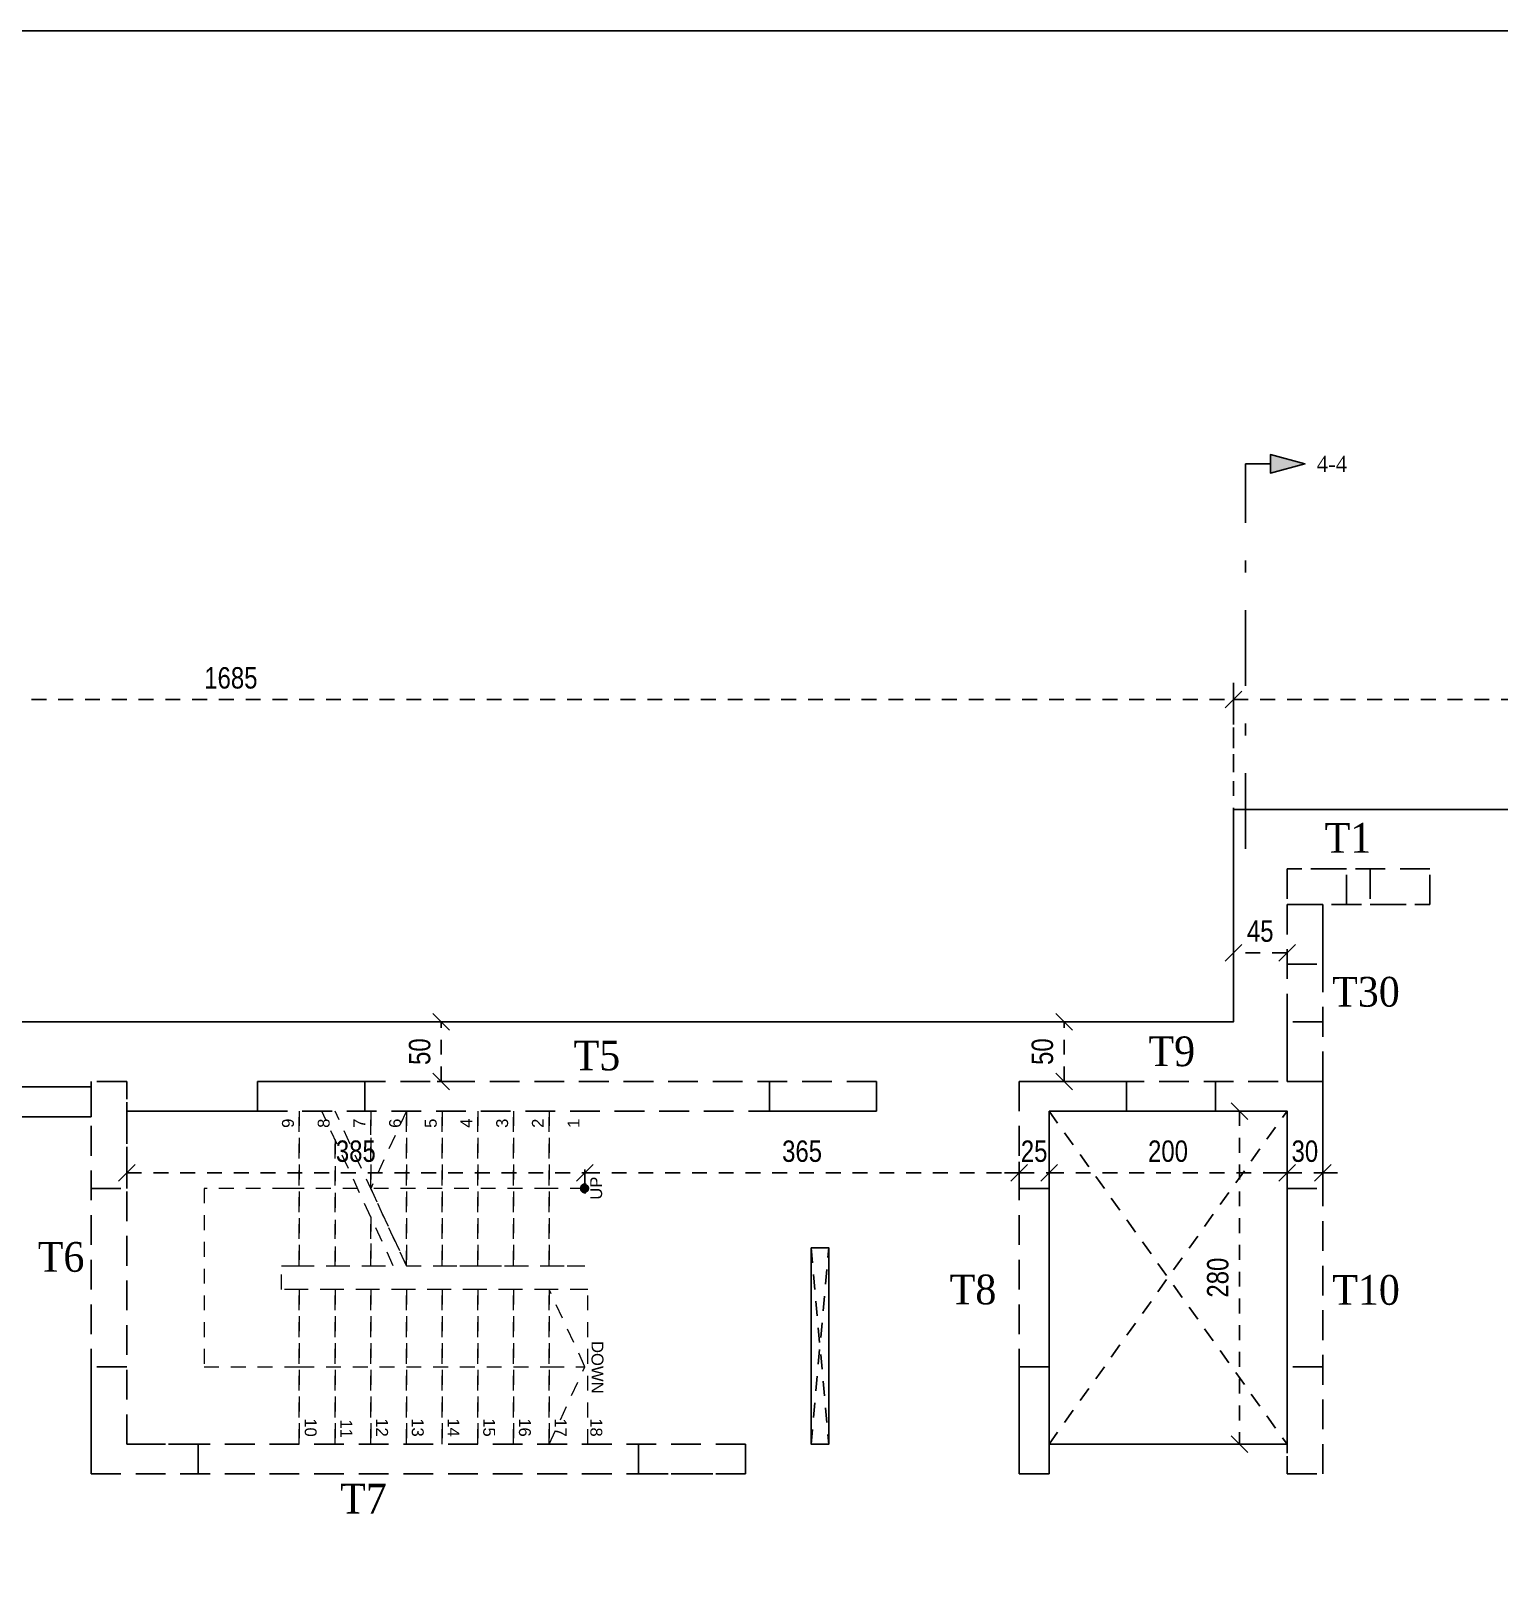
# Model space of a CAD drawing. Header units: millimetres. Extents: x -2171 to 1563, y -1758 to -1505.
# Drawn here: x 135.05 to 147.38, y -1603.27 to -1590.25 of the extents above; entities that cross this region are included whole.
import ezdxf
from ezdxf.enums import TextEntityAlignment as Align

# ---------------------------------------------------------------- set-up
doc = ezdxf.new("R2010")
doc.units = ezdxf.units.MM
doc.header["$PDMODE"] = 32
for name, pattern in [('DASHDOT', [25.4, 12.7, -6.35, 0, -6.35]), ('DASHED2', [0.375, 0.25, -0.125]), ('HIDDEN', [0.375, 0.25, -0.125]), ('HIDDEN2', [0.1875, 0.125, -0.0625])]:
    doc.linetypes.add(name, pattern=pattern)
doc.layers.get('Defpoints').update_dxf_attribs({"color": 6})
for name, color, linetype in [('-S_TEXT', 3, 'Continuous'), ('DIASTASEIS', 7, 'Continuous'), ('Geo_Beam', 7, 'Continuous'), ('Geo_Col', 7, 'Continuous'), ('Geo_Lines', 7, 'Continuous'), ('Sect_Line_Symbol', 7, 'Continuous'), ('STAIRS', 9, 'Continuous'), ('Text_Col_-1', 7, 'Continuous')]:
    doc.layers.add(name, color=color, linetype=linetype)
doc.layers.add('A-ANNO-DIMS', color=1, linetype='Continuous', lineweight=9)
doc.styles.add('1-100', font='arial.ttf', dxfattribs={"width": 0.8})
doc.styles.add('GENERATED_STYLE_1', font='arial.ttf')
doc.styles.add('S1TmsNwRmn11_b_934_161', font='times.ttf', dxfattribs={"width": 0.933629, "height": 0.001087})
doc.styles.add('S1TmsNwRmn1359_b_934_161', font='times.ttf', dxfattribs={"width": 0.933629, "height": 0.135937})
doc.dimstyles.new('Copy of 1-100', dxfattribs={"dimtxt": 0.18, "dimasz": 0.14, "dimexe": 0.14, "dimexo": 0.1, "dimgap": 0.09, "dimtad": 1, "dimdec": 0, "dimlfac": 100, "dimrnd": 5, "dimzin": 5, "dimdsep": 46, "dimtxsty": '1-100', "dimblk": 'OBLIQUE', "dimcen": 0.09, "dimclrd": 1, "dimclre": 1, "dimclrt": 2, "dimadec": 0, "dimazin": 0, "dimtfac": 1, "dimtdec": 0, "dimtix": 1, "dimtmove": 2, "dimatfit": 3, "dimfxl": 5, "dimfxlon": 1, "dimtolj": 1, "dimtzin": 5, "dimarcsym": 0})

# ---------------------------------------------------------------- blocks, each defined once
blk = doc.blocks.new('_Oblique')
at = {"color": 0, "linetype": 'ByBlock', "lineweight": -2}
blk.add_line((-0.5, -0.5), (0.5, 0.5), dxfattribs=at)
blk = doc.blocks.new('*D1283')
at = {"layer": 'A-ANNO-DIMS', "color": 1, "linetype": 'HIDDEN', "lineweight": -2, "ltscale": 0.5, "transparency": 16777216}
blk.add_line((145.503, -1599.33), (145.064, -1599.33), dxfattribs=at)
at = {"layer": 'A-ANNO-DIMS', "color": 1, "linetype": 'DASHED2', "lineweight": -2, "ltscale": 0.5, "transparency": 16777216}
blk.add_line((145.204, -1599.33), (145.204, -1602.13), dxfattribs=at)
at = {"layer": 'A-ANNO-DIMS', "color": 1, "linetype": 'HIDDEN2', "lineweight": -2, "ltscale": 0.5, "transparency": 16777216}
blk.add_line((145.503, -1602.13), (145.064, -1602.13), dxfattribs=at)
at = {"layer": 'Defpoints', "color": 0, "ltscale": 0.5, "transparency": 16777216}
for p in [(145.603, -1599.33), (145.204, -1602.13), (145.603, -1602.13)]:
    blk.add_point(p, dxfattribs=at)
at = {"layer": 'A-ANNO-DIMS', "color": 1, "lineweight": -2, "ltscale": 0.5, "transparency": 16777216, "xscale": 0.14, "yscale": 0.14, "zscale": 0.14}
for p, rotation in [((145.204, -1599.33), 90), ((145.204, -1602.13), 270)]:
    blk.add_blockref('_Oblique', p, dxfattribs=dict(at, rotation=rotation))
at = {"layer": 'A-ANNO-DIMS', "color": 2, "ltscale": 0.5, "transparency": 16777216, "insert": (145.022, -1600.73), "char_height": 0.18, "attachment_point": 5, "rotation": 90, "style": '1-100'}
blk.add_mtext('\\A1;280', dxfattribs=at)
blk = doc.blocks.new('*D1284')
at = {"layer": 'A-ANNO-DIMS', "color": 1, "linetype": 'HIDDEN', "lineweight": -2, "ltscale": 0.5, "transparency": 16777216}
blk.add_line((135.853, -1599.82), (135.853, -1599.99), dxfattribs=at)
at = {"layer": 'A-ANNO-DIMS', "color": 1, "linetype": 'DASHED2', "lineweight": -2, "ltscale": 0.5, "transparency": 16777216}
blk.add_line((135.853, -1599.85), (139.703, -1599.85), dxfattribs=at)
at = {"layer": 'A-ANNO-DIMS', "color": 1, "linetype": 'HIDDEN2', "lineweight": -2, "ltscale": 0.5, "transparency": 16777216}
blk.add_line((139.703, -1599.82), (139.703, -1599.99), dxfattribs=at)
at = {"layer": 'Defpoints', "color": 0, "ltscale": 0.5, "transparency": 16777216}
for p in [(135.853, -1599.72), (139.703, -1599.72), (139.703, -1599.85)]:
    blk.add_point(p, dxfattribs=at)
at = {"layer": 'A-ANNO-DIMS', "color": 1, "lineweight": -2, "ltscale": 0.5, "transparency": 16777216, "xscale": 0.14, "yscale": 0.14, "zscale": 0.14, "rotation": 180}
blk.add_blockref('_Oblique', (135.853, -1599.85), dxfattribs=at)
at = {"layer": 'A-ANNO-DIMS', "color": 1, "lineweight": -2, "ltscale": 0.5, "transparency": 16777216, "xscale": 0.14, "yscale": 0.14, "zscale": 0.14}
blk.add_blockref('_Oblique', (139.703, -1599.85), dxfattribs=at)
at = {"layer": 'A-ANNO-DIMS', "color": 2, "ltscale": 0.5, "transparency": 16777216, "insert": (137.778, -1599.668), "char_height": 0.18, "attachment_point": 5, "style": '1-100'}
blk.add_mtext('\\A1;385', dxfattribs=at)
blk = doc.blocks.new('*D1285')
at = {"layer": 'A-ANNO-DIMS', "color": 1, "linetype": 'HIDDEN2', "lineweight": -2, "ltscale": 0.5, "transparency": 16777216}
blk.add_line((143.353, -1599.88), (143.353, -1599.71), dxfattribs=at)
at = {"layer": 'A-ANNO-DIMS', "color": 1, "linetype": 'HIDDEN', "lineweight": -2, "ltscale": 0.5, "transparency": 16777216}
blk.add_line((139.703, -1599.82), (139.703, -1599.99), dxfattribs=at)
at = {"layer": 'A-ANNO-DIMS', "color": 1, "linetype": 'DASHED2', "lineweight": -2, "ltscale": 0.5, "transparency": 16777216}
blk.add_line((139.703, -1599.85), (143.353, -1599.85), dxfattribs=at)
at = {"layer": 'Defpoints', "color": 0, "ltscale": 0.5, "transparency": 16777216}
for p in [(139.703, -1599.72), (143.353, -1599.85), (143.353, -1599.98)]:
    blk.add_point(p, dxfattribs=at)
at = {"layer": 'A-ANNO-DIMS', "color": 1, "lineweight": -2, "ltscale": 0.5, "transparency": 16777216, "xscale": 0.14, "yscale": 0.14, "zscale": 0.14, "rotation": 180}
blk.add_blockref('_Oblique', (139.703, -1599.85), dxfattribs=at)
at = {"layer": 'A-ANNO-DIMS', "color": 1, "lineweight": -2, "ltscale": 0.5, "transparency": 16777216, "xscale": 0.14, "yscale": 0.14, "zscale": 0.14}
blk.add_blockref('_Oblique', (143.353, -1599.85), dxfattribs=at)
at = {"layer": 'A-ANNO-DIMS', "color": 2, "ltscale": 0.5, "transparency": 16777216, "insert": (141.528, -1599.668), "char_height": 0.18, "attachment_point": 5, "style": '1-100'}
blk.add_mtext('\\A1;365', dxfattribs=at)
blk = doc.blocks.new('*D1286')
at = {"layer": 'A-ANNO-DIMS', "color": 1, "linetype": 'HIDDEN', "lineweight": -2, "ltscale": 0.5, "transparency": 16777216}
blk.add_line((143.353, -1599.88), (143.353, -1599.71), dxfattribs=at)
at = {"layer": 'A-ANNO-DIMS', "color": 1, "linetype": 'HIDDEN2', "lineweight": -2, "ltscale": 0.5, "transparency": 16777216}
blk.add_line((143.603, -1599.88), (143.603, -1599.71), dxfattribs=at)
at = {"layer": 'A-ANNO-DIMS', "color": 1, "linetype": 'DASHED2', "lineweight": -2, "ltscale": 0.5, "transparency": 16777216}
for p, q in [((143.353, -1599.85), (143.213, -1599.85)), ((143.353, -1599.85), (143.603, -1599.85)), ((143.603, -1599.85), (143.743, -1599.85))]:
    blk.add_line(p, q, dxfattribs=at)
at = {"layer": 'Defpoints', "color": 0, "ltscale": 0.5, "transparency": 16777216}
for p in [(143.603, -1599.85), (143.353, -1599.98), (143.603, -1599.98)]:
    blk.add_point(p, dxfattribs=at)
at = {"layer": 'A-ANNO-DIMS', "color": 1, "lineweight": -2, "ltscale": 0.5, "transparency": 16777216, "xscale": 0.14, "yscale": 0.14, "zscale": 0.14}
blk.add_blockref('_Oblique', (143.353, -1599.85), dxfattribs=at)
at = {"layer": 'A-ANNO-DIMS', "color": 1, "lineweight": -2, "ltscale": 0.5, "transparency": 16777216, "xscale": 0.14, "yscale": 0.14, "zscale": 0.14, "rotation": 180}
blk.add_blockref('_Oblique', (143.603, -1599.85), dxfattribs=at)
at = {"layer": 'A-ANNO-DIMS', "color": 2, "ltscale": 0.5, "transparency": 16777216, "insert": (143.478, -1599.668), "char_height": 0.18, "attachment_point": 5, "style": '1-100'}
blk.add_mtext('\\A1;25', dxfattribs=at)
blk = doc.blocks.new('*D1287')
at = {"layer": 'A-ANNO-DIMS', "color": 1, "linetype": 'HIDDEN', "lineweight": -2, "ltscale": 0.5, "transparency": 16777216}
blk.add_line((143.603, -1599.88), (143.603, -1599.71), dxfattribs=at)
at = {"layer": 'A-ANNO-DIMS', "color": 1, "linetype": 'HIDDEN2', "lineweight": -2, "ltscale": 0.5, "transparency": 16777216}
blk.add_line((145.603, -1599.88), (145.603, -1599.71), dxfattribs=at)
at = {"layer": 'A-ANNO-DIMS', "color": 1, "linetype": 'DASHED2', "lineweight": -2, "ltscale": 0.5, "transparency": 16777216}
blk.add_line((143.603, -1599.85), (145.603, -1599.85), dxfattribs=at)
at = {"layer": 'Defpoints', "color": 0, "ltscale": 0.5, "transparency": 16777216}
for p in [(145.603, -1599.85), (143.603, -1599.98), (145.603, -1599.98)]:
    blk.add_point(p, dxfattribs=at)
at = {"layer": 'A-ANNO-DIMS', "color": 1, "lineweight": -2, "ltscale": 0.5, "transparency": 16777216, "xscale": 0.14, "yscale": 0.14, "zscale": 0.14, "rotation": 180}
blk.add_blockref('_Oblique', (143.603, -1599.85), dxfattribs=at)
at = {"layer": 'A-ANNO-DIMS', "color": 1, "lineweight": -2, "ltscale": 0.5, "transparency": 16777216, "xscale": 0.14, "yscale": 0.14, "zscale": 0.14}
blk.add_blockref('_Oblique', (145.603, -1599.85), dxfattribs=at)
at = {"layer": 'A-ANNO-DIMS', "color": 2, "ltscale": 0.5, "transparency": 16777216, "insert": (144.603, -1599.668), "char_height": 0.18, "attachment_point": 5, "style": '1-100'}
blk.add_mtext('\\A1;200', dxfattribs=at)
blk = doc.blocks.new('*D1288')
at = {"layer": 'A-ANNO-DIMS', "color": 1, "linetype": 'HIDDEN', "lineweight": -2, "ltscale": 0.5, "transparency": 16777216}
blk.add_line((145.603, -1599.88), (145.603, -1599.71), dxfattribs=at)
at = {"layer": 'A-ANNO-DIMS', "color": 1, "linetype": 'HIDDEN2', "lineweight": -2, "ltscale": 0.5, "transparency": 16777216}
blk.add_line((145.903, -1599.88), (145.903, -1599.71), dxfattribs=at)
at = {"layer": 'A-ANNO-DIMS', "color": 1, "linetype": 'DASHED2', "lineweight": -2, "ltscale": 0.5, "transparency": 16777216}
for p, q in [((145.603, -1599.85), (145.463, -1599.85)), ((145.603, -1599.85), (145.903, -1599.85)), ((145.903, -1599.85), (146.043, -1599.85))]:
    blk.add_line(p, q, dxfattribs=at)
at = {"layer": 'Defpoints', "color": 0, "ltscale": 0.5, "transparency": 16777216}
for p in [(145.903, -1599.85), (145.603, -1599.98), (145.903, -1599.98)]:
    blk.add_point(p, dxfattribs=at)
at = {"layer": 'A-ANNO-DIMS', "color": 1, "lineweight": -2, "ltscale": 0.5, "transparency": 16777216, "xscale": 0.14, "yscale": 0.14, "zscale": 0.14}
blk.add_blockref('_Oblique', (145.603, -1599.85), dxfattribs=at)
at = {"layer": 'A-ANNO-DIMS', "color": 1, "lineweight": -2, "ltscale": 0.5, "transparency": 16777216, "xscale": 0.14, "yscale": 0.14, "zscale": 0.14, "rotation": 180}
blk.add_blockref('_Oblique', (145.903, -1599.85), dxfattribs=at)
at = {"layer": 'A-ANNO-DIMS', "color": 2, "ltscale": 0.5, "transparency": 16777216, "insert": (145.753, -1599.668), "char_height": 0.18, "attachment_point": 5, "style": '1-100'}
blk.add_mtext('\\A1;30', dxfattribs=at)
blk = doc.blocks.new('*D1313')
at = {"layer": 'Defpoints', "color": 0, "ltscale": 0.5, "transparency": 16777216}
for p in [(138.496, -1598.58), (138.687, -1598.58), (138.687, -1599.08)]:
    blk.add_point(p, dxfattribs=at)
at = {"layer": 'DIASTASEIS', "color": 1, "linetype": 'HIDDEN2', "lineweight": -2, "ltscale": 0.5, "transparency": 16777216}
blk.add_line((138.587, -1598.58), (138.356, -1598.58), dxfattribs=at)
at = {"layer": 'DIASTASEIS', "color": 1, "linetype": 'DASHED2', "lineweight": -2, "ltscale": 0.5, "transparency": 16777216}
blk.add_line((138.496, -1599.08), (138.496, -1598.58), dxfattribs=at)
at = {"layer": 'DIASTASEIS', "color": 1, "linetype": 'HIDDEN', "lineweight": -2, "ltscale": 0.5, "transparency": 16777216}
blk.add_line((138.587, -1599.08), (138.356, -1599.08), dxfattribs=at)
at = {"layer": 'DIASTASEIS', "color": 1, "lineweight": -2, "ltscale": 0.5, "transparency": 16777216, "xscale": 0.14, "yscale": 0.14, "zscale": 0.14}
for p, rotation in [((138.496, -1598.58), 90), ((138.496, -1599.08), 270)]:
    blk.add_blockref('_Oblique', p, dxfattribs=dict(at, rotation=rotation))
at = {"layer": 'DIASTASEIS', "color": 2, "ltscale": 0.5, "transparency": 16777216, "insert": (138.315, -1598.83), "char_height": 0.18, "attachment_point": 5, "rotation": 90, "style": '1-100'}
blk.add_mtext('\\A1;50', dxfattribs=at)
blk = doc.blocks.new('*D1314')
at = {"layer": 'Defpoints', "color": 0, "ltscale": 0.5, "transparency": 16777216}
for p in [(143.73, -1598.58), (143.803, -1598.58), (143.803, -1599.08)]:
    blk.add_point(p, dxfattribs=at)
at = {"layer": 'DIASTASEIS', "color": 1, "linetype": 'HIDDEN2', "lineweight": -2, "ltscale": 0.5, "transparency": 16777216}
blk.add_line((143.73, -1598.58), (143.59, -1598.58), dxfattribs=at)
at = {"layer": 'DIASTASEIS', "color": 1, "linetype": 'DASHED2', "lineweight": -2, "ltscale": 0.5, "transparency": 16777216}
blk.add_line((143.73, -1599.08), (143.73, -1598.58), dxfattribs=at)
at = {"layer": 'DIASTASEIS', "color": 1, "linetype": 'HIDDEN', "lineweight": -2, "ltscale": 0.5, "transparency": 16777216}
blk.add_line((143.73, -1599.08), (143.59, -1599.08), dxfattribs=at)
at = {"layer": 'DIASTASEIS', "color": 1, "lineweight": -2, "ltscale": 0.5, "transparency": 16777216, "xscale": 0.14, "yscale": 0.14, "zscale": 0.14}
for p, rotation in [((143.73, -1598.58), 90), ((143.73, -1599.08), 270)]:
    blk.add_blockref('_Oblique', p, dxfattribs=dict(at, rotation=rotation))
at = {"layer": 'DIASTASEIS', "color": 2, "ltscale": 0.5, "transparency": 16777216, "insert": (143.548, -1598.83), "char_height": 0.18, "attachment_point": 5, "rotation": 90, "style": '1-100'}
blk.add_mtext('\\A1;50', dxfattribs=at)
blk = doc.blocks.new('*D1315')
at = {"layer": 'Defpoints', "color": 0, "ltscale": 0.5, "transparency": 16777216}
for p in [(145.153, -1597.932), (145.603, -1597.932), (145.153, -1597.999)]:
    blk.add_point(p, dxfattribs=at)
at = {"layer": 'DIASTASEIS', "color": 1, "linetype": 'HIDDEN2', "lineweight": -2, "ltscale": 0.5, "transparency": 16777216}
blk.add_line((145.153, -1597.999), (145.153, -1598.139), dxfattribs=at)
at = {"layer": 'DIASTASEIS', "color": 1, "linetype": 'DASHED2', "lineweight": -2, "ltscale": 0.5, "transparency": 16777216}
blk.add_line((145.603, -1597.999), (145.153, -1597.999), dxfattribs=at)
at = {"layer": 'DIASTASEIS', "color": 1, "linetype": 'HIDDEN', "lineweight": -2, "ltscale": 0.5, "transparency": 16777216}
blk.add_line((145.603, -1597.999), (145.603, -1598.139), dxfattribs=at)
at = {"layer": 'DIASTASEIS', "color": 1, "lineweight": -2, "ltscale": 0.5, "transparency": 16777216, "xscale": 0.14, "yscale": 0.14, "zscale": 0.14, "rotation": 180}
blk.add_blockref('_Oblique', (145.153, -1597.999), dxfattribs=at)
at = {"layer": 'DIASTASEIS', "color": 1, "lineweight": -2, "ltscale": 0.5, "transparency": 16777216, "xscale": 0.14, "yscale": 0.14, "zscale": 0.14}
blk.add_blockref('_Oblique', (145.603, -1597.999), dxfattribs=at)
at = {"layer": 'DIASTASEIS', "color": 2, "ltscale": 0.5, "transparency": 16777216, "insert": (145.378, -1597.818), "char_height": 0.18, "attachment_point": 5, "style": '1-100'}
blk.add_mtext('\\A1;45', dxfattribs=at)
blk = doc.blocks.new('*D1322')
at = {"layer": 'Defpoints', "color": 0, "ltscale": 0.5, "transparency": 16777216}
for p in [(145.153, -1595.871), (128.303, -1598.58), (145.153, -1598.58)]:
    blk.add_point(p, dxfattribs=at)
at = {"layer": 'DIASTASEIS', "color": 1, "linetype": 'HIDDEN', "lineweight": -2, "ltscale": 0.5, "transparency": 16777216}
blk.add_line((128.303, -1598.48), (128.303, -1595.731), dxfattribs=at)
at = {"layer": 'DIASTASEIS', "color": 1, "linetype": 'HIDDEN2', "lineweight": -2, "ltscale": 0.5, "transparency": 16777216}
blk.add_line((145.153, -1598.48), (145.153, -1595.731), dxfattribs=at)
at = {"layer": 'DIASTASEIS', "color": 1, "linetype": 'DASHED2', "lineweight": -2, "ltscale": 0.5, "transparency": 16777216}
blk.add_line((128.303, -1595.871), (145.153, -1595.871), dxfattribs=at)
at = {"layer": 'DIASTASEIS', "color": 1, "lineweight": -2, "ltscale": 0.5, "transparency": 16777216, "xscale": 0.14, "yscale": 0.14, "zscale": 0.14, "rotation": 180}
blk.add_blockref('_Oblique', (128.303, -1595.871), dxfattribs=at)
at = {"layer": 'DIASTASEIS', "color": 1, "lineweight": -2, "ltscale": 0.5, "transparency": 16777216, "xscale": 0.14, "yscale": 0.14, "zscale": 0.14}
blk.add_blockref('_Oblique', (145.153, -1595.871), dxfattribs=at)
at = {"layer": 'DIASTASEIS', "color": 2, "ltscale": 0.5, "transparency": 16777216, "insert": (136.728, -1595.689), "char_height": 0.18, "attachment_point": 5, "style": '1-100'}
blk.add_mtext('\\A1;1685', dxfattribs=at)
blk = doc.blocks.new('*D1323')
at = {"layer": 'Defpoints', "color": 0, "ltscale": 0.5, "transparency": 16777216}
for p in [(157.162, -1595.871), (157.162, -1596.794), (145.153, -1598.58)]:
    blk.add_point(p, dxfattribs=at)
at = {"layer": 'DIASTASEIS', "color": 1, "linetype": 'HIDDEN', "lineweight": -2, "ltscale": 0.5, "transparency": 16777216}
blk.add_line((145.153, -1598.48), (145.153, -1595.731), dxfattribs=at)
at = {"layer": 'DIASTASEIS', "color": 1, "linetype": 'HIDDEN2', "lineweight": -2, "ltscale": 0.5, "transparency": 16777216}
blk.add_line((157.162, -1596.694), (157.162, -1595.731), dxfattribs=at)
at = {"layer": 'DIASTASEIS', "color": 1, "linetype": 'DASHED2', "lineweight": -2, "ltscale": 0.5, "transparency": 16777216}
blk.add_line((145.153, -1595.871), (157.162, -1595.871), dxfattribs=at)
at = {"layer": 'DIASTASEIS', "color": 1, "lineweight": -2, "ltscale": 0.5, "transparency": 16777216, "xscale": 0.14, "yscale": 0.14, "zscale": 0.14, "rotation": 180}
blk.add_blockref('_Oblique', (145.153, -1595.871), dxfattribs=at)
at = {"layer": 'DIASTASEIS', "color": 1, "lineweight": -2, "ltscale": 0.5, "transparency": 16777216, "xscale": 0.14, "yscale": 0.14, "zscale": 0.14}
blk.add_blockref('_Oblique', (157.162, -1595.871), dxfattribs=at)
at = {"layer": 'DIASTASEIS', "color": 2, "ltscale": 0.5, "transparency": 16777216, "insert": (151.157, -1595.689), "char_height": 0.18, "attachment_point": 5, "style": '1-100'}
blk.add_mtext('\\A1;1200', dxfattribs=at)

msp = doc.modelspace()

# ---------------------------------------------------------------- hatches: boundary and pattern name
at = {"layer": 'Sect_Line_Symbol'}
msp.add_hatch(color=2, dxfattribs=at).paths.add_polyline_path([(145.253, -1593.8886), (145.4632, -1593.8886), (145.4632, -1593.9663), (145.753, -1593.8886), (145.4632, -1593.811), (145.4632, -1593.8886)])
at = {"layer": 'STAIRS', "linetype": 'HIDDEN2', "lineweight": 13}
msp.add_hatch(color=8, dxfattribs=at).paths.add_polyline_path([(139.7031, -1599.9422, 1), (139.7031, -1600.0172, 1)])

# ---------------------------------------------------------------- linework, layer by layer
at = {"layer": '-S_TEXT', "ltscale": 5}
msp.add_lwpolyline([(117.0201, -1590.2497), (175.1676, -1590.2497), (175.1676, -1630.2944), (117.0201, -1630.2944)], close=True, dxfattribs=at)
at = {"color": 2, "linetype": 'HIDDEN', "ltscale": 0.5}
for p, q in [((143.603, -1599.3297), (145.603, -1602.13)), ((143.603, -1602.13), (145.603, -1599.3297)), ((141.6031, -1600.4797), (141.7531, -1602.1297)), ((141.6031, -1602.1297), (141.7531, -1600.4797))]:
    msp.add_line(p, q, dxfattribs=at)
at = {"layer": 'Geo_Beam', "color": 94, "ltscale": 0.5}
msp.add_line((136.953, -1599.3297), (135.853, -1599.3297), dxfattribs=at)
at = {"layer": 'Geo_Beam', "color": 94}
msp.add_lwpolyline([(129.5031, -1599.3769), (135.553, -1599.3769), (135.553, -1599.1269), (129.5031, -1599.1269)], close=True, dxfattribs=at)
at = {"layer": 'Geo_Col', "color": 94, "linetype": 'HIDDEN'}
for points in [[(145.603, -1597.5943), (146.803, -1597.5943), (146.803, -1597.2943), (145.603, -1597.2943)], [(145.603, -1597.5943), (146.103, -1597.5943), (146.103, -1597.2943), (145.603, -1597.2943)], [(146.803, -1597.2943), (146.303, -1597.2943), (146.303, -1597.5943), (146.803, -1597.5943)], [(145.903, -1599.0797), (145.903, -1597.5943), (145.603, -1597.5943), (145.603, -1599.0797)], [(145.603, -1597.5943), (145.603, -1598.0943), (145.903, -1598.0943), (145.903, -1597.5943)], [(145.903, -1599.0797), (145.903, -1598.5797), (145.603, -1598.5797), (145.603, -1599.0797)], [(135.553, -1599.0797), (135.553, -1599.9797), (135.853, -1599.9797), (135.853, -1599.0797)], [(136.953, -1599.3297), (142.1533, -1599.3297), (142.1533, -1599.0797), (136.953, -1599.0797)], [(136.953, -1599.3297), (137.853, -1599.3297), (137.853, -1599.0797), (136.953, -1599.0797)], [(142.1533, -1599.0797), (141.2533, -1599.0797), (141.2533, -1599.3297), (142.1533, -1599.3297)], [(143.353, -1599.0797), (143.353, -1599.9797), (143.603, -1599.9797), (143.603, -1599.3297), (144.253, -1599.3297), (144.253, -1599.0797)], [(145.903, -1599.0797), (145.003, -1599.0797), (145.003, -1599.3297), (145.603, -1599.3297), (145.603, -1599.9797), (145.903, -1599.9797)], [(135.553, -1602.3797), (136.453, -1602.3797), (136.453, -1602.1297), (135.853, -1602.1297), (135.853, -1601.4797), (135.553, -1601.4797)], [(143.603, -1602.3797), (143.603, -1601.4797), (143.353, -1601.4797), (143.353, -1602.3797)], [(145.903, -1602.3797), (145.903, -1601.4797), (145.603, -1601.4797), (145.603, -1602.3797)], [(141.053, -1602.1297), (140.153, -1602.1297), (140.153, -1602.3797), (141.053, -1602.3797)]]:
    msp.add_lwpolyline(points, close=True, dxfattribs=at)
for points in [[(135.853, -1599.0797), (135.553, -1599.0797)], [(135.553, -1599.0797), (135.553, -1602.3797)], [(135.853, -1602.1297), (135.853, -1599.0797)], [(143.353, -1599.0797), (143.353, -1602.3797)], [(145.903, -1599.0797), (143.353, -1599.0797)], [(145.903, -1602.3797), (145.903, -1599.0797)], [(143.603, -1602.3797), (143.603, -1599.3297)], [(143.603, -1599.3297), (145.603, -1599.3297)], [(145.603, -1599.3297), (145.603, -1602.3797)], [(141.053, -1602.1297), (135.853, -1602.1297)], [(141.053, -1602.3797), (141.053, -1602.1297)], [(135.553, -1602.3797), (141.053, -1602.3797)], [(143.353, -1602.3797), (143.603, -1602.3797)], [(145.603, -1602.3797), (145.903, -1602.3797)]]:
    msp.add_lwpolyline(points, dxfattribs=at)
at = {"layer": 'Geo_Lines', "color": 94}
msp.add_lwpolyline([(128.3031, -1598.5797), (145.1531, -1598.5797), (145.1531, -1596.7943), (157.1618, -1596.7943, -0.327229)], format="xyb", dxfattribs=at)
for points in [[(143.603, -1599.3297), (145.603, -1599.3297), (145.603, -1602.13), (143.603, -1602.13)], [(141.6031, -1600.4797), (141.7531, -1600.4797), (141.7531, -1602.1297), (141.6031, -1602.1297)]]:
    msp.add_lwpolyline(points, close=True, dxfattribs=at)
at = {"layer": 'Sect_Line_Symbol', "color": 2}
msp.add_lwpolyline([(145.253, -1593.8886), (145.4632, -1593.8886), (145.4632, -1593.9663), (145.753, -1593.8886), (145.4632, -1593.811), (145.4632, -1593.8886)], close=True, dxfattribs=at)
at = {"layer": 'Sect_Line_Symbol', "color": 2, "linetype": 'DASHDOT', "ltscale": 0.05}
msp.add_lwpolyline([(145.253, -1597.1241), (145.253, -1593.8886)], dxfattribs=at)
at = {"layer": 'STAIRS', "color": 8, "linetype": 'HIDDEN2', "lineweight": 13}
for p, q in [((137.3031, -1599.3297), (137.3031, -1600.6297)), ((137.3031, -1600.6297), (137.3031, -1599.3297)), ((138.093, -1600.6297), (137.493, -1599.3297)), ((138.2031, -1600.6297), (137.6031, -1599.3297)), ((137.9031, -1599.3297), (137.9031, -1599.9797)), ((137.9031, -1599.9797), (137.9031, -1599.3297)), ((138.2031, -1599.3297), (137.9031, -1599.9797)), ((138.2031, -1599.3297), (138.2031, -1600.6297)), ((138.2031, -1600.6297), (138.2031, -1599.3297)), ((138.5031, -1599.3297), (138.5031, -1600.6297)), ((138.5031, -1600.6297), (138.5031, -1599.3297)), ((138.8031, -1599.3297), (138.8031, -1600.6297)), ((138.8031, -1600.6297), (138.8031, -1599.3297)), ((139.1031, -1599.3297), (139.1031, -1600.6297)), ((139.1031, -1600.6297), (139.1031, -1599.3297)), ((139.4031, -1599.3297), (139.4031, -1600.6297)), ((139.4031, -1600.6297), (139.4031, -1599.3297)), ((137.6031, -1599.5683), (137.6031, -1600.6297)), ((137.6031, -1600.6297), (137.6031, -1599.5683)), ((137.2031, -1599.9797), (136.5031, -1599.9797)), ((136.5031, -1599.9797), (136.5031, -1601.4797)), ((137.3031, -1599.9797), (137.2031, -1599.9797)), ((137.793, -1599.9797), (137.3031, -1599.9797)), ((139.4031, -1599.9797), (137.9031, -1599.9797)), ((137.9031, -1599.9797), (138.2031, -1600.6297)), ((139.7031, -1599.9797), (139.4031, -1599.9797)), ((137.9031, -1600.2183), (137.9031, -1600.6297)), ((137.9031, -1600.6297), (137.9031, -1600.2183)), ((137.1531, -1600.8297), (137.1531, -1600.6297)), ((137.1531, -1600.6297), (137.2031, -1600.6297)), ((137.2031, -1600.6297), (137.3031, -1600.6297)), ((137.3031, -1600.6297), (137.6031, -1600.6297)), ((137.6031, -1600.6297), (137.9031, -1600.6297)), ((137.9031, -1600.6297), (138.093, -1600.6297)), ((138.2031, -1600.6297), (139.7031, -1600.6297)), ((138.2031, -1600.6297), (138.5031, -1600.6297)), ((138.5031, -1600.6297), (138.8031, -1600.6297)), ((138.8031, -1600.6297), (139.1031, -1600.6297)), ((139.1031, -1600.6297), (139.4031, -1600.6297)), ((139.4031, -1600.6297), (139.7031, -1600.6297)), ((137.3031, -1600.8297), (137.1531, -1600.8297)), ((137.3031, -1602.1297), (137.3031, -1600.8297)), ((137.6031, -1600.8297), (137.3031, -1600.8297)), ((137.3031, -1600.8297), (137.3031, -1602.1297)), ((137.6031, -1602.1297), (137.6031, -1600.8297)), ((137.9031, -1600.8297), (137.6031, -1600.8297)), ((137.6031, -1600.8297), (137.6031, -1602.1297)), ((137.9031, -1602.1297), (137.9031, -1600.8297)), ((138.2031, -1600.8297), (137.9031, -1600.8297)), ((137.9031, -1600.8297), (137.9031, -1602.1297)), ((138.2031, -1602.1297), (138.2031, -1600.8297)), ((138.5031, -1600.8297), (138.2031, -1600.8297)), ((138.2031, -1600.8297), (138.2031, -1602.1297)), ((138.5031, -1602.1297), (138.5031, -1600.8297)), ((138.8031, -1600.8297), (138.5031, -1600.8297)), ((138.5031, -1600.8297), (138.5031, -1602.1297)), ((138.8031, -1602.1297), (138.8031, -1600.8297)), ((139.1031, -1600.8297), (138.8031, -1600.8297)), ((138.8031, -1600.8297), (138.8031, -1602.1297)), ((139.1031, -1602.1297), (139.1031, -1600.8297)), ((139.4031, -1600.8297), (139.1031, -1600.8297)), ((139.1031, -1600.8297), (139.1031, -1602.1297)), ((139.4031, -1602.1297), (139.4031, -1600.8297)), ((139.4031, -1600.8297), (139.4031, -1602.1297)), ((139.7031, -1600.8297), (139.4031, -1600.8297)), ((139.7031, -1601.4797), (139.4031, -1600.8297)), ((139.7281, -1600.8297), (139.7031, -1600.8297)), ((139.7281, -1602.1297), (139.7281, -1600.8297)), ((136.5031, -1601.4797), (137.3031, -1601.4797)), ((137.3031, -1601.4797), (139.4031, -1601.4797)), ((139.4031, -1601.4797), (139.7031, -1601.4797)), ((139.4031, -1602.1297), (139.7031, -1601.4797))]:
    msp.add_line(p, q, dxfattribs=at)
at = {"layer": 'STAIRS', "color": 8, "linetype": 'HIDDEN2', "lineweight": 13, "flags": 128}
msp.add_lwpolyline([(139.7031, -1599.9422, 1), (139.7031, -1600.0172, 1)], format="xyb", close=True, dxfattribs=at)

# ---------------------------------------------------------------- texts
at = {"layer": 'Sect_Line_Symbol', "color": 2, "style": 'S1TmsNwRmn1359_b_934_161', "width": 0.933629}
msp.add_text('4-4', height=0.13594, dxfattribs=at).set_placement((145.853, -1593.8886), align=Align.MIDDLE_LEFT)
at = {"layer": 'STAIRS', "color": 8, "linetype": 'HIDDEN2', "lineweight": 13, "char_height": 0.1, "attachment_point": 4, "style": 'GENERATED_STYLE_1'}
for s, insert, rotation in [('\\A1;{\\pql;\\fArial|b0|i0|c0|p0;\\W1.000000;9}', (137.2082, -1599.4709), 90), ('\\A1;{\\pql;\\fArial|b0|i0|c0|p0;\\W1.000000;8}', (137.5082, -1599.4709), 90), ('\\A1;{\\pql;\\fArial|b0|i0|c0|p0;\\W1.000000;7}', (137.8074, -1599.4709), 90), ('\\A1;{\\pql;\\fArial|b0|i0|c0|p0;\\W1.000000;6}', (138.1082, -1599.4709), 90), ('\\A1;{\\pql;\\fArial|b0|i0|c0|p0;\\W1.000000;5}', (138.4082, -1599.4709), 90), ('\\A1;{\\pql;\\fArial|b0|i0|c0|p0;\\W1.000000;4}', (138.7074, -1599.4709), 90), ('\\A1;{\\pql;\\fArial|b0|i0|c0|p0;\\W1.000000;3}', (139.0082, -1599.4709), 90), ('\\A1;{\\pql;\\fArial|b0|i0|c0|p0;\\W1.000000;2}', (139.3074, -1599.4709), 90), ('\\A1;{\\pql;\\fArial|b0|i0|c0|p0;\\W1.000000;1}', (139.6074, -1599.4709), 90), ('\\A1;{\\pql;\\fArial|b0|i0|c0|p0;\\W1.000000;UP}', (139.7982, -1600.0749), 90), ('\\A1;{\\pql;\\fArial|b0|i0|c0|p0;\\W1.000000;DOWN}', (139.808, -1601.2626), 270), ('\\A1;{\\pql;\\fArial|b0|i0|c0|p0;\\W1.000000;10}', (137.398, -1601.9121), 270), ('\\A1;{\\pql;\\fArial|b0|i0|c0|p0;\\W1.000000;11}', (137.6988, -1601.9223), 270), ('\\A1;{\\pql;\\fArial|b0|i0|c0|p0;\\W1.000000;12}', (137.9988, -1601.9121), 270), ('\\A1;{\\pql;\\fArial|b0|i0|c0|p0;\\W1.000000;13}', (138.2979, -1601.9121), 270), ('\\A1;{\\pql;\\fArial|b0|i0|c0|p0;\\W1.000000;14}', (138.5988, -1601.9121), 270), ('\\A1;{\\pql;\\fArial|b0|i0|c0|p0;\\W1.000000;15}', (138.898, -1601.9121), 270), ('\\A1;{\\pql;\\fArial|b0|i0|c0|p0;\\W1.000000;16}', (139.198, -1601.9121), 270), ('\\A1;{\\pql;\\fArial|b0|i0|c0|p0;\\W1.000000;17}', (139.4988, -1601.9121), 270), ('\\A1;{\\pql;\\fArial|b0|i0|c0|p0;\\W1.000000;18}', (139.798, -1601.9121), 270)]:
    msp.add_mtext(s, dxfattribs=dict(at, insert=insert, rotation=rotation))
at = {"layer": 'Text_Col_-1', "color": 200, "style": 'S1TmsNwRmn11_b_934_161', "width": 0.933629}
for s, p in [('T1', (145.9198, -1597.158)), ('T30', (145.9828, -1598.4515)), ('T9', (144.4391, -1598.952)), ('T5', (139.6082, -1598.9872)), ('T6', (135.1054, -1600.6805)), ('T8', (142.7688, -1600.9546)), ('T10', (145.9832, -1600.9582)), ('T7', (137.6461, -1602.7129))]:
    msp.add_text(s, height=0.25, dxfattribs=at).set_placement(p)

# ---------------------------------------------------------------- dimensions: what is measured, and where the dimension line sits
at = {"layer": 'A-ANNO-DIMS', "ltscale": 0.5}
dim = msp.add_linear_dim(base=(145.2036, -1602.1297), p1=(145.603, -1599.3297), p2=(145.6028, -1602.1297), angle=90, dimstyle='Copy of 1-100', dxfattribs=at)
dim.commit()
dim.dimension.update_dxf_attribs({"geometry": '*D1283', "text_midpoint": (145.0217, -1600.7297)})
for base, p1, p2, picture, middle in [((139.7031, -1599.8498), (135.853, -1599.7202), (139.7031, -1599.7202), '*D1284', (137.7781, -1599.6678)), ((143.353, -1599.8498), (139.7031, -1599.7202), (143.353, -1599.9797), '*D1285', (141.5281, -1599.6678)), ((143.603, -1599.8498), (143.353, -1599.9797), (143.603, -1599.9797), '*D1286', (143.478, -1599.6679)), ((145.603, -1599.8498), (143.603, -1599.9797), (145.603, -1599.9797), '*D1287', (144.603, -1599.6679)), ((145.903, -1599.8498), (145.603, -1599.9797), (145.903, -1599.9797), '*D1288', (145.753, -1599.6678))]:
    dim = msp.add_linear_dim(base=base, p1=p1, p2=p2, dimstyle='Copy of 1-100', dxfattribs=at)
    dim.commit()
    dim.dimension.update_dxf_attribs({"geometry": picture, "text_midpoint": middle})
at = {"layer": 'DIASTASEIS', "ltscale": 0.5}
for base, p1, p2, picture, middle in [((145.1531, -1595.8707), (128.3031, -1598.5797), (145.1531, -1598.5797), '*D1322', (136.7281, -1595.6888)), ((157.1618, -1595.8707), (145.1531, -1598.5797), (157.1618, -1596.7943), '*D1323', (151.1574, -1595.6888)), ((145.1531, -1597.9992), (145.603, -1597.9319), (145.1531, -1597.9319), '*D1315', (145.378, -1597.8177))]:
    dim = msp.add_linear_dim(base=base, p1=p1, p2=p2, dimstyle='Copy of 1-100', dxfattribs=at)
    dim.commit()
    dim.dimension.update_dxf_attribs({"geometry": picture, "text_midpoint": middle})
for base, p1, p2, picture, middle in [((138.4964, -1598.5797), (138.6866, -1599.0797), (138.6866, -1598.5797), '*D1313', (138.3145, -1598.8297)), ((143.73, -1598.5797), (143.803, -1599.0797), (143.803, -1598.5797), '*D1314', (143.548, -1598.8297))]:
    dim = msp.add_linear_dim(base=base, p1=p1, p2=p2, angle=90, dimstyle='Copy of 1-100', dxfattribs=at)
    dim.commit()
    dim.dimension.update_dxf_attribs({"geometry": picture, "text_midpoint": middle})

doc.saveas('drawing.dxf')
